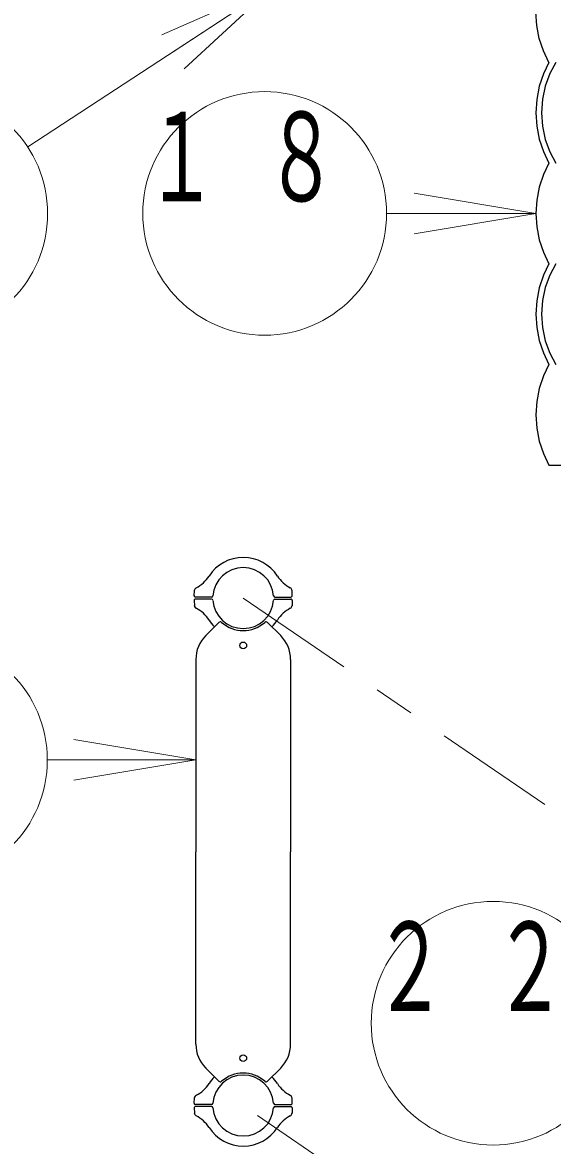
# Model space of a CAD drawing. Units: millimetres on the paper. Extents: x -385 to 0, y -594 to 267.
# Drawn here: x -236.11 to -223.07, y 138.96 to 166.62 of the extents above; entities that cross this region are included whole.
import ezdxf

# ---------------------------------------------------------------- set-up
doc = ezdxf.new("R2010")
doc.units = ezdxf.units.MM
doc.linetypes.add('USER2', pattern=[6, 3, -1, 1, -1])
doc.layers.add('1_60', color=7, linetype='Continuous', lineweight=25)
doc.styles.add('ＭＳ ゴシック', font='')
doc.styles.get('ＭＳ ゴシック').set_extended_font_data('MS Gothic')

msp = doc.modelspace()

# ---------------------------------------------------------------- linework, layer by layer
at = {"layer": '1_60', "lineweight": 13}
for p, q in [((-229.897, 167.547), (-235.984, 163.56)), ((-232.68, 166.322), (-229.897, 167.547)), ((-229.897, 167.547), (-232.406, 165.903)), ((-229.897, 167.547), (-232.132, 165.485)), ((-226.475, 162.422), (-223.475, 161.922)), ((-223.475, 161.922), (-227.151, 161.922)), ((-223.475, 161.922), (-226.475, 161.422)), ((-223.475, 161.922), (-226.475, 161.922)), ((-234.847, 148.96), (-231.847, 148.46)), ((-231.847, 148.46), (-235.501, 148.46)), ((-231.847, 148.46), (-234.847, 147.96)), ((-231.847, 148.46), (-234.847, 148.46))]:
    msp.add_line(p, q, dxfattribs=at)
at = {"layer": '1_60', "color": 1}
msp.add_line((-223.156, 155.722), (-221.851, 155.722), dxfattribs=at)
at = {"layer": '1_60', "color": 2}
for p, q in [((-231.887, 152.506), (-231.882, 152.637)), ((-231.461, 152.472), (-231.854, 152.472)), ((-229.899, 152.472), (-229.506, 152.472)), ((-229.473, 152.506), (-229.477, 152.637)), ((-231.887, 152.387), (-231.882, 152.256)), ((-231.461, 152.422), (-231.854, 152.422)), ((-229.899, 152.422), (-229.506, 152.422)), ((-229.473, 152.387), (-229.477, 152.256)), ((-231.887, 140.006), (-231.882, 140.137)), ((-229.473, 140.006), (-229.477, 140.137)), ((-231.887, 139.887), (-231.882, 139.756)), ((-231.461, 139.972), (-231.854, 139.972)), ((-231.461, 139.922), (-231.854, 139.922)), ((-229.899, 139.972), (-229.506, 139.972)), ((-229.899, 139.922), (-229.506, 139.922)), ((-229.473, 139.887), (-229.477, 139.756))]:
    msp.add_line(p, q, dxfattribs=at)
at = {"layer": '1_60', "linetype": 'USER2', "lineweight": 13}
for p, q in [((-230.68, 152.447), (-213.006, 140.333)), ((-213.006, 127.833), (-230.68, 139.947))]:
    msp.add_line(p, q, dxfattribs=at)
at = {"layer": '1_60'}
for p, q in [((-231.28, 151.847), (-231.603, 151.524)), ((-230.08, 151.847), (-229.757, 151.524)), ((-231.847, 150.935), (-231.847, 146.197)), ((-229.513, 150.935), (-229.513, 146.197)), ((-231.847, 141.458), (-231.847, 146.197)), ((-229.513, 141.458), (-229.513, 146.197)), ((-231.28, 140.547), (-231.603, 140.869)), ((-230.08, 140.547), (-229.757, 140.869))]:
    msp.add_line(p, q, dxfattribs=at)
at = {"layer": '1_60', "color": 1}
for points in [[(-223.156, 165.642), (-223.293, 165.926), (-223.393, 166.232), (-223.454, 166.554), (-223.475, 166.882), (-223.454, 167.211), (-223.393, 167.532), (-223.293, 167.838), (-223.156, 168.122)], [(-223.156, 165.642), (-223.293, 165.358), (-223.393, 165.052), (-223.454, 164.731), (-223.475, 164.402), (-223.454, 164.074), (-223.393, 163.752), (-223.293, 163.446), (-223.156, 163.162)], [(-223.156, 163.162), (-223.293, 162.878), (-223.393, 162.572), (-223.454, 162.251), (-223.475, 161.922), (-223.454, 161.593), (-223.393, 161.272), (-223.293, 160.966), (-223.156, 160.682)], [(-223.156, 160.682), (-223.293, 160.398), (-223.393, 160.092), (-223.454, 159.771), (-223.475, 159.442), (-223.454, 159.113), (-223.393, 158.792), (-223.293, 158.486), (-223.156, 158.202)], [(-223.156, 158.202), (-223.293, 157.918), (-223.393, 157.612), (-223.454, 157.291), (-223.475, 156.962), (-223.454, 156.633), (-223.393, 156.312), (-223.293, 156.006), (-223.156, 155.722)]]:
    msp.add_lwpolyline(points, dxfattribs=at)
at = {"layer": '1_60', "color": 2}
for points in [[(-222.986, 165.642), (-223.137, 165.364), (-223.248, 165.059), (-223.316, 164.735), (-223.338, 164.402), (-223.316, 164.069), (-223.248, 163.746), (-223.137, 163.441), (-222.986, 163.162)], [(-222.986, 160.682), (-223.137, 160.404), (-223.248, 160.099), (-223.316, 159.775), (-223.338, 159.442), (-223.316, 159.109), (-223.248, 158.786), (-223.137, 158.481), (-222.986, 158.202)]]:
    msp.add_lwpolyline(points, dxfattribs=at)
at = {"layer": '1_60', "lineweight": 13}
for centre in [(-238.494, 161.916), (-230.151, 161.922), (-238.501, 148.46), (-224.529, 141.975)]:
    msp.add_circle(centre, 3, dxfattribs=at)
at = {"layer": '1_60'}
for centre in [(-230.68, 151.28), (-230.68, 141.113)]:
    msp.add_circle(centre, 0.0833, dxfattribs=at)
at = {"layer": '1_60', "color": 2}
for centre, radius, start, end in [((-230.68, 152.447), 1, 90, 147.2728), ((-230.68, 152.447), 1, 32.7272, 90), ((-232.222, 153.438), 0.833, 297.4588, 327.2728), ((-230.68, 152.447), 0.75, 90, 175.7293), ((-230.68, 152.447), 0.75, 4.2707, 90), ((-229.138, 153.438), 0.833, 212.7272, 242.5412), ((-231.854, 152.505), 0.0333, 178, 270), ((-231.8, 152.625), 0.0833, 117.4588, 178), ((-231.461, 152.505), 0.0333, 270, 355.7293), ((-229.899, 152.505), 0.0333, 184.2707, 270), ((-229.56, 152.625), 0.0833, 2, 62.5412), ((-229.506, 152.505), 0.0333, 270, 2), ((-231.854, 152.389), 0.0333, 90, 182), ((-231.8, 152.269), 0.0833, 182, 258.1784), ((-231.8, 152.269), 0.0833, 182, 242.5412), ((-232.222, 151.456), 0.833, 32.7272, 62.5412), ((-231.461, 152.389), 0.0333, 4.2707, 90), ((-230.68, 152.447), 0.75, 184.2707, 270), ((-230.68, 152.447), 0.75, 270, 355.7293), ((-229.899, 152.389), 0.0333, 90, 175.7293), ((-229.138, 151.456), 0.833, 117.4588, 147.2728), ((-229.56, 152.269), 0.0833, 297.4588, 358), ((-229.56, 152.269), 0.0833, 297.4588, 358), ((-229.506, 152.389), 0.0333, 358, 90), ((-230.68, 152.447), 1, 212.7272, 225), ((-230.68, 152.447), 1, 315, 327.2728), ((-230.68, 139.947), 1, 135, 147.2728), ((-230.68, 139.947), 0.75, 90, 175.7293), ((-230.68, 139.947), 0.75, 4.2707, 90), ((-230.68, 139.947), 1, 32.7272, 45), ((-232.222, 140.938), 0.833, 297.4588, 327.2728), ((-229.138, 140.938), 0.833, 212.7272, 242.5412), ((-231.854, 140.005), 0.0333, 178, 270), ((-231.8, 140.124), 0.0833, 101.8216, 178), ((-231.8, 140.124), 0.0833, 117.4588, 178), ((-231.461, 140.005), 0.0333, 270, 355.7293), ((-229.899, 140.005), 0.0333, 184.2707, 270), ((-229.56, 140.124), 0.0833, 2, 62.5412), ((-229.56, 140.124), 0.0833, 2, 62.5412), ((-229.506, 140.005), 0.0333, 270, 2), ((-231.854, 139.888), 0.0333, 90, 182), ((-231.8, 139.769), 0.0833, 182, 242.5412), ((-231.461, 139.888), 0.0333, 4.2707, 90), ((-230.68, 139.947), 0.75, 184.2707, 270), ((-230.68, 139.947), 0.75, 270, 355.7293), ((-229.899, 139.888), 0.0333, 90, 175.7293), ((-229.56, 139.769), 0.0833, 297.4588, 358), ((-229.506, 139.888), 0.0333, 358, 90), ((-232.222, 138.955), 0.833, 32.7272, 62.5412), ((-229.138, 138.955), 0.833, 117.4588, 147.2728), ((-230.68, 139.947), 1, 212.7272, 270), ((-230.68, 139.947), 1, 270, 327.2728)]:
    msp.add_arc(centre, radius, start, end, dxfattribs=at)
at = {"layer": '1_60'}
for centre, radius, start, end in [((-230.68, 152.447), 0.75, 184.2707, 270), ((-231.245, 151.811), 0.05, 48.3723, 135), ((-230.68, 152.447), 0.8, 228.3723, 311.6277), ((-230.115, 151.811), 0.05, 45, 131.6277), ((-231.013, 150.935), 0.833, 135, 180), ((-230.347, 150.935), 0.833, 0, 45), ((-231.013, 141.458), 0.833, 180, 225), ((-230.347, 141.458), 0.833, 315, 0), ((-230.68, 139.947), 0.75, 90, 175.7293), ((-231.245, 140.582), 0.05, 225, 311.6277), ((-230.68, 139.947), 0.8, 48.3723, 131.6277), ((-230.115, 140.582), 0.05, 228.3723, 315)]:
    msp.add_arc(centre, radius, start, end, dxfattribs=at)

# ---------------------------------------------------------------- texts
at = {"layer": '1_60', "char_height": 2.199, "attachment_point": 2, "style": 'ＭＳ ゴシック'}
for s, insert in [('\\T1.64;\\W0.6;１８', (-230.151, 164.422)), ('\\T1.64;\\W0.6;２２', (-224.529, 144.475))]:
    msp.add_mtext(s, dxfattribs=dict(at, insert=insert))

doc.saveas('drawing.dxf')
